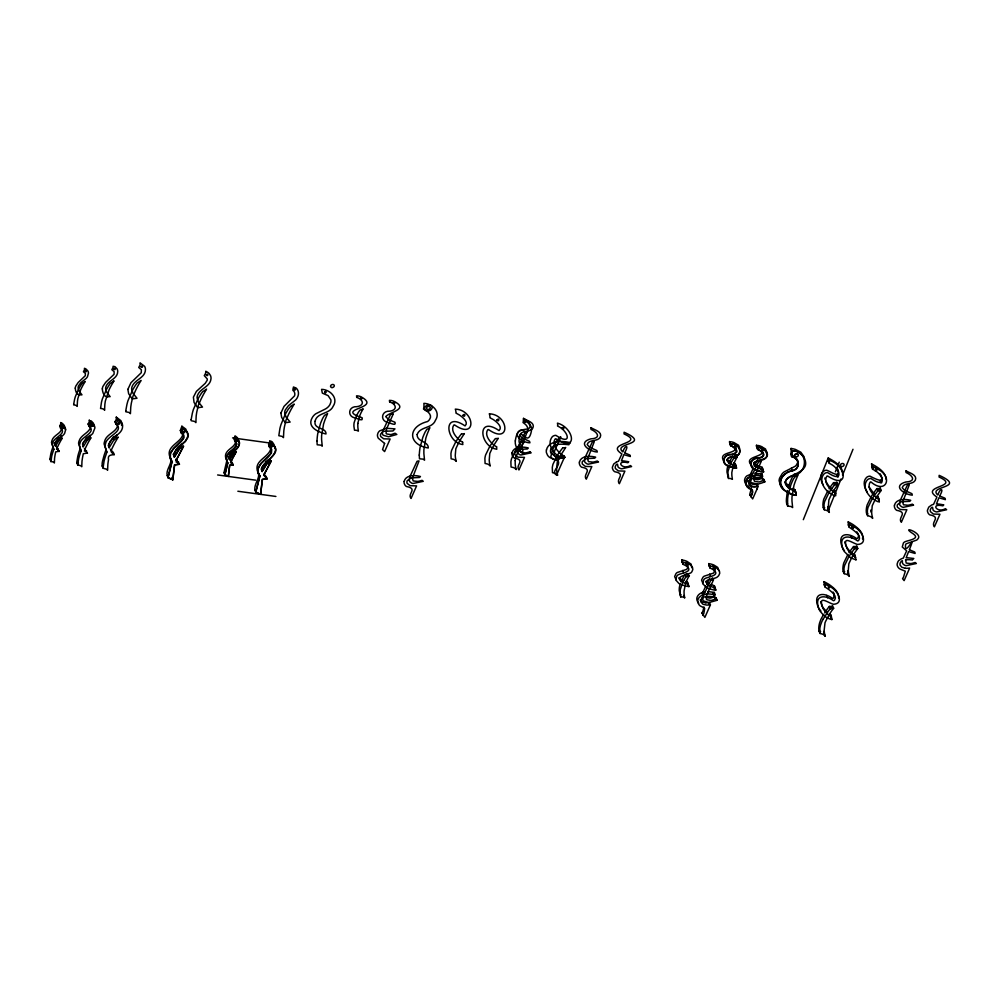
<?xml version="1.0" encoding="UTF-8"?>
<svg xmlns="http://www.w3.org/2000/svg" width="999" height="999" viewBox="0 0 999 999"><rect width="100%" height="100%" fill="white"/><g stroke="black" fill="none" stroke-linecap="round" stroke-linejoin="round"><path stroke-width="1.5" d="M827.372 617.919A27.123 20.867 -21.5 0 0 831.867 619.605L830.768 616.47A13.012 10.002 -21.5 0 1 830.718 616.146A10.652 8.192 -21.5 0 1 830.669 615.534L830.656 614.635A29.321 22.565 -21.5 0 1 829.42 613.886M855.057 557.517L854.894 556.668A13.012 10.002 -21.5 0 1 854.832 556.343A10.652 8.192 -21.5 0 1 854.794 555.731L854.769 554.832L855.693 558.041A10.652 8.192 -21.5 0 0 855.743 558.653A13.012 10.002 -21.5 0 0 855.806 558.978L855.968 559.827M833.753 490.297A29.308 22.552 -21.5 0 0 834.827 490.921L834.827 491.208A28.434 21.878 -21.5 0 0 834.839 492.057L835.114 493.618M834.827 490.921L835.738 493.518A28.434 21.878 -21.5 0 0 835.751 494.368C837.025 498.326 830.481 493.306 829.195 492.669C823.663 488.686 818.743 479.882 824.038 473.901A4.171 3.209 -21.5 0 1 827.584 472.552C844.205 483.766 840.708 468.144 829.257 463.349L828.358 461.014A11.189 8.616 -21.5 0 0 828.458 459.503A7.93 6.094 -21.5 0 0 828.421 458.966L828.371 458.703A13.874 10.677 -21.5 0 0 828.221 458.004L829.133 460.314A13.874 10.677 -21.5 0 1 829.282 461.014L829.332 461.276A7.93 6.094 -21.5 0 1 829.37 461.813A11.189 8.616 -21.5 0 1 829.27 463.324L829.27 463.324M877.085 496.228A29.308 22.552 -21.5 0 0 878.158 496.853L878.158 497.14A28.434 21.878 -21.5 0 0 878.171 497.989L878.333 499.038M878.158 496.853L879.058 499.45A28.434 21.878 -21.5 0 0 879.083 500.299C880.356 504.258 873.8 499.238 872.527 498.601C866.995 494.617 862.075 485.814 867.369 479.832A4.171 3.209 -21.5 0 1 870.916 478.484C887.537 489.697 884.04 474.075 872.589 469.28L871.69 466.945A11.189 8.616 -21.5 0 0 871.79 465.434A7.93 6.094 -21.5 0 0 871.752 464.897L871.702 464.635A13.874 10.677 -21.5 0 0 871.553 463.936C877.759 467.095 885.564 471.828 886.263 479.57M186.975 431.955L185.764 429.058L181.893 426.236L182.78 428.958L181.231 432.792L183.853 435.164L183.966 437.937L173.351 448.539L170.529 453.521L170.342 457.48L172.053 461.575L168.082 477.435L172.802 479.782L174.588 464.835L179.458 464.26L175.999 459.053M830.656 614.622L831.58 617.844A10.652 8.192 -21.5 0 0 831.63 618.456A13.012 10.002 -21.5 0 0 831.68 618.781L831.83 619.48M688.174 566.945L686.75 569.355L677.172 572.527A6.344 4.87 -21.5 0 0 675.961 573.651L674.625 576.548L675.961 579.532M703.97 606.955L702.984 610.839A30.882 23.764 -21.5 0 1 701.96 613.049L704.869 617.407L710.414 604.832L709.502 602.522A20.28 15.609 -21.5 0 1 705.731 602.759M733.653 463.037L735.177 463.623A12.85 9.878 -21.5 0 0 735.389 464.76C739.198 470.766 729.944 466.458 727.085 465.284C720.891 463.074 723.701 455.382 729.233 454.782C737.924 455.894 738.473 447.19 730.694 445.829L729.782 442.757A8.454 6.506 -21.5 0 0 729.607 441.745L731.68 441.895A27.173 20.904 -21.5 0 1 733.915 442.569L738.586 445.279L739.647 448.526M735.177 463.623C737.374 467.445 736.6 469.368 732.155 467.195C722.277 467.157 720.779 454.37 731.418 454.27C745.192 451.061 728.883 447.777 729.532 441.483M756.718 447.202C766.096 446.353 772.277 459.265 759.964 460.389C744.954 463.374 761.313 467.594 763.661 471.815C753.808 472.352 742.906 460.626 758.353 457.967C766.47 458.329 763.423 450.224 757.629 449.513L756.718 446.441A8.454 6.506 -21.5 0 0 756.543 445.429L758.616 445.579A27.173 20.904 -21.5 0 1 760.851 446.253L765.521 448.976L766.583 452.21M758.428 465.959L762.112 467.307C764.872 471.84 762.574 472.602 758.278 470.654C747.477 470.017 749.362 456.918 759.527 457.742C771.253 453.871 755.494 451.311 756.455 445.167M238.561 441.645A8.804 6.768 -21.5 0 0 236.913 437.3C234.503 433.866 233.466 439.685 234.89 441.071C241.371 447.54 226.711 450.824 226.536 457.405C226.124 462.15 229.658 466.995 225.537 457.055C224.488 449.288 236.026 447.727 235.727 440.709M234.865 436.039C236.913 439.16 233.716 441.371 236.775 443.806C235.14 450.512 222.103 454.42 227.797 462.874M274.663 448.364A11.863 9.128 -21.5 0 0 273.464 443.718C270.617 437.974 267.482 443.356 269.393 446.79L271.753 449.4L271.416 453.134L261.151 463.099L258.167 468.768L258.266 472.664L259.852 476.148L255.881 491.995L260.589 494.355L262.375 479.433L267.257 478.821L264.211 474.113L271.316 460.801L266.945 463.598L262.138 471.528L261.226 469.218C263.674 460.239 285.714 452.385 270.592 443.106L232.555 437.899M730.694 445.829L729.782 443.519M757.629 449.513C756.655 444.917 764.685 449.85 766.42 451.286C771.515 461.088 756.106 458.266 753.745 463.998C755.169 468.943 762.836 467.082 763.661 471.815M90.722 427.048C88.973 433.042 80.882 434.79 79.071 441.046A10.739 8.267 -21.5 0 0 78.584 443.419L81.094 450.961L79.483 445.729A10.739 8.267 -21.5 0 1 79.982 443.356C80.632 436.888 97.065 432.48 89.011 426.336L88.099 424.026L89.211 421.953A8.329 6.406 -21.5 0 0 89.336 420.591L91.284 420.979L93.219 423.002A9.203 7.08 -21.5 0 1 93.981 425.674L93.956 426.423M65.634 429.77L64.66 433.254A8.579 6.606 -21.5 0 1 63.274 435.077L56.044 441.758A8.029 6.169 -21.5 0 0 55.519 446.078L54.608 443.768A8.029 6.169 -21.5 0 1 54.433 443.019M181.893 426.236L180.32 430.482L181.231 432.792C191.371 442.445 161.463 449.175 172.053 461.575M178.821 463.548L176.124 460.352L183.529 446.241L179.37 448.913L174.363 457.018L174.375 452.784L176.985 448.563L185.477 441.483L187.937 435.964L187.1 432.03L183.566 428.871L182.805 428.546L181.231 432.792M718.818 570.654L717.744 567.42L713.761 564.959A25.562 19.668 -21.5 0 0 710.089 563.861L708.691 563.611A9.765 7.505 -21.5 0 1 708.953 565.646L710.177 568.106A39.186 30.157 -21.5 0 1 713.673 569.954C720.741 575.524 708.391 576.673 705.019 578.521A6.344 4.87 -21.5 0 0 703.808 579.645L702.659 583.716L706.98 587.812A17.22 13.249 -21.5 0 0 709.065 588.648M792.794 488.399L795.079 489.81L796.215 494.642M791.046 448.439L791.957 450.749C809.302 450.299 807.941 474.887 791.583 475.999C787.224 476.985 782.704 482.517 787.012 486.301C789.285 489.61 795.891 489.685 796.078 493.993C796.515 497.165 785.239 490.996 783.416 489.672C775.898 483.816 782.779 473.339 790.159 471.353C799.987 470.704 800.998 458.691 791.62 456.531L791.058 452.347A28.921 22.253 -21.5 0 0 791.146 449.65L791.046 448.439A32.842 25.275 -21.5 0 1 795.441 449.425L800.748 452.147L803.77 456.331A14.573 11.214 -21.5 0 1 804.307 458.853M64.598 428.783L64.723 427.46A7.892 6.069 -21.5 0 0 64.073 425.174L62.413 423.439A9.141 7.03 -21.5 0 0 60.677 422.577L60.739 423.101A7.143 5.495 -21.5 0 1 60.627 424.263L59.69 426.049L60.602 428.359C67.507 433.628 53.409 437.412 52.847 442.944A9.203 7.08 -21.5 0 0 52.435 444.98L53.809 449.463L51.523 442.669A9.203 7.08 -21.5 0 1 51.948 440.634C53.259 435.052 61.513 433.666 61.801 428.022M121.553 425.437L121.716 423.676A10.514 8.092 -21.5 0 0 120.842 420.616L116.309 417.157L116.396 418.144A9.628 7.405 -21.5 0 1 116.259 419.418L114.997 421.79L115.909 424.1C125.112 431.131 106.319 436.163 105.582 443.556A12.275 9.441 -21.5 0 0 105.02 446.266L106.856 452.235L104.108 443.956A12.275 9.441 -21.5 0 1 104.67 441.246C106.231 433.703 118.269 431.793 117.62 424.013M838.648 598.076C839.222 592.007 833.553 587.612 829.07 584.477A69.48 53.459 -21.5 0 0 825.174 582.255L824.088 581.805A12.35 9.503 -21.5 0 1 824.287 582.929M787.574 490.534L787.187 492.882A127.622 98.202 -21.5 0 0 786.712 496.628C786.176 500.524 785.476 507.055 790.896 506.493A5.707 4.396 -21.5 0 1 792.632 507.579L791.982 501.086A140.522 108.117 -21.5 0 1 791.995 497.002L793.955 485.427A145.242 111.751 -21.5 0 1 795.454 481.056L797.964 475.037L797.052 475.699A8.017 6.169 -21.5 0 1 794.979 476.635M731.006 444.093C740.509 442.694 745.154 457.542 730.169 457.267C720.679 461.75 735.851 464.11 736.725 468.119M872.589 469.28L872.589 469.255A11.189 8.616 -21.5 0 0 872.701 467.744A7.93 6.094 -21.5 0 0 872.664 467.207L872.614 466.945A13.874 10.677 -21.5 0 0 872.464 466.246L871.54 463.898M691.745 567.682L691.158 564.16L686.825 561.276A25.562 19.668 -21.5 0 0 683.154 560.164L681.755 559.927A9.765 7.505 -21.5 0 1 682.017 561.962L683.241 564.41A39.186 30.157 -21.5 0 1 686.738 566.271M711.488 584.328L706.68 595.229L706.343 599.063A2.885 2.223 -21.5 0 0 706.992 599.775L710.739 600.411A5.944 4.57 -21.5 0 0 712.025 600.212L715.321 599.05L717.095 600.287L708.84 602.609L703.346 600.874A5.057 3.896 -21.5 0 1 702.709 599.775L702.622 597.752A11.414 8.779 -21.5 0 1 703.209 595.854L710.789 580.244A10.365 7.967 -21.5 0 0 713.573 579.62L711.925 583.379M905.544 559.752L906.218 563.074L910.613 563.573A10.39 7.992 -21.5 0 0 912.412 563.261L915.159 562.487L916.345 563.511L906.093 565.684A7.105 5.47 -21.5 0 1 904.495 565.147L903.108 564.073A5.769 4.433 -21.5 0 1 902.434 562.874L902.359 560.676A4.233 3.259 -21.5 0 0 900.249 562.961L900.099 563.436A4.945 3.809 -21.5 0 0 900.111 565.172L901.772 567.207L905.231 568.244M796.378 495.379C780.082 493.943 773.176 475.586 792.244 470.554C801.223 468.931 799.387 458.229 791.62 456.531C789.734 444.63 804.232 454.383 805.119 460.289C810.701 476.186 773.488 474.488 789.535 488.261M119.068 421.091L118.494 420.317M842.582 475.112C843.818 466.683 834.664 461.401 828.208 457.967L803.321 519.68M791.62 456.531L791.957 450.749M788.186 487.699L789.984 482.492A117.82 90.647 -21.5 0 1 792.294 477.16L793.331 475.024M730.431 443.793C740.471 442.832 744.38 456.68 732.292 456.843C721.852 457.53 730.157 465.921 736.088 465.934M862.537 539.01C864.035 532.704 857.754 527.897 853.183 524.675A69.48 53.459 -21.5 0 0 849.287 522.452L848.201 522.002A12.35 9.503 -21.5 0 1 848.401 523.126M680.157 583.891L679.407 587.175A32.193 24.775 -21.5 0 0 679.233 590.634L680.744 596.89L681.842 596.89A5.719 4.396 -21.5 0 1 683.541 597.227L684.64 597.764L684.128 594.293A65.959 50.749 -21.5 0 1 684.053 590.958L685.601 583.354A76.124 58.579 -21.5 0 1 687.799 578.321L689.41 575.449L688.523 575.936A9.253 7.118 -21.5 0 1 686.251 576.673L686.038 576.723A56.556 43.506 -21.5 0 0 682.854 582.255M234.89 441.071L235.776 438.349L237.824 439.622L239.31 442.107L239.223 445.292L237.287 448.514L230.457 454.458L229.495 459.453L233.267 453.434M728.059 465.072L727.185 468.731A32.193 24.775 -21.5 0 0 727.01 472.19L728.521 478.446L729.607 478.446A5.719 4.396 -21.5 0 1 731.305 478.783L732.404 479.32L731.905 475.849A65.959 50.749 -21.5 0 1 731.83 472.502L733.491 464.597A78.909 60.714 -21.5 0 1 735.214 460.626L737.175 457.005L736.263 454.695M226.823 460.726L223.988 472.664L224.887 474.975L228.346 476.398L229.67 465.322L233.291 464.86L230.195 460.039M259.777 476.323L255.894 491.371L255.944 492.432L260.589 494.355L262.375 479.433L267.257 478.821L263.911 474.912L264.31 474.026M52.835 447.302L51.561 451.098A93.894 72.24 -21.5 0 0 50.812 453.871L49.95 458.928L50.912 461.575A6.981 5.37 -21.5 0 1 52.085 461.688L53.009 461.95A4.233 3.259 -21.5 0 1 54.371 462.999L54.57 458.404A102.635 78.971 -21.5 0 1 55.07 455.032L55.694 451.885L58.217 451.411A19.705 15.16 -21.5 0 1 59.141 451.448L56.968 447.54A32.805 25.237 -21.5 0 1 56.506 446.99M53.746 449.612L52.472 453.409A93.894 72.24 -21.5 0 0 51.723 456.181L50.912 461.575M80.107 448.826L78.621 453.246A109.553 84.291 -21.5 0 0 77.747 456.481L76.748 462.387L77.71 465.084A8.704 6.693 -21.5 0 1 78.521 465.134L80.17 465.534A4.945 3.809 -21.5 0 1 81.743 466.745L81.98 461.388A119.743 92.133 -21.5 0 1 82.555 457.455L83.292 453.771L86.251 453.234A22.989 17.695 -21.5 0 1 87.313 453.271L84.94 449.1A38.274 29.446 -21.5 0 1 84.391 448.464M81.019 451.136L79.533 455.556A109.553 84.291 -21.5 0 0 78.659 458.791L77.71 465.084M105.869 450.137L104.158 455.182A125.2 96.329 -21.5 0 0 103.159 458.878C101.898 462.624 100.712 468.931 106.094 469.031A5.607 4.308 -21.5 0 1 107.592 470.279L107.867 464.16A136.851 105.295 -21.5 0 1 108.529 459.665C106.718 451.448 119.106 458.141 111.376 450.449A43.744 33.654 -21.5 0 1 110.352 449.213M106.768 452.447L105.07 457.492A125.2 96.329 -21.5 0 0 104.071 461.188L102.984 468.381M172.003 461.713L168.094 476.81L168.144 477.872L172.802 479.782L174.588 464.835L179.458 464.26L176.124 460.352L183.529 446.241L179.37 448.913L174.363 457.018L173.277 454.046M835.364 471.79L839.235 462.162M827.584 509.228L828.458 510.139L841.008 478.996M842.719 474.75L852.996 449.275M761.338 461.188L754.67 476.161L754.095 480.569A2.897 2.235 -21.5 0 0 754.832 481.381L758.503 481.968A5.944 4.57 -21.5 0 0 759.789 481.768L763.086 480.594L764.859 481.843C759.702 483.891 752.085 486.501 747.876 481.593A4.983 3.834 -21.5 0 1 747.627 480.781M624.6 452.809C629.507 444.755 625.237 444.43 622.827 451.898C611.925 442.545 652.722 445.104 624.088 432.217L624.063 433.928C646.54 444.043 603.983 442.457 621.89 453.908L618.493 461.263A7.405 5.694 -21.5 0 0 616.495 461.975M909.365 549.75C917.332 529.795 903.908 558.466 905.606 544.48A3.434 2.647 -21.5 0 1 906.318 543.743L916.67 540.097A5.37 4.133 -21.5 0 0 917.794 539.01C923.713 533.216 899.487 524.875 912.711 533.491A32.73 25.187 -21.5 0 0 913.398 533.953C920.691 538.985 907.741 540.259 904.607 541.933A5.507 4.233 -21.5 0 0 903.421 542.981L902.272 546.99L906.642 550.849L903.258 558.191A7.418 5.707 -21.5 0 0 901.248 558.903L899.088 560.314A5.32 4.096 -21.5 0 0 897.851 561.863L897.214 563.786A6.693 5.157 -21.5 0 0 897.302 565.634L897.364 565.846A8.929 6.868 -21.5 0 0 900.474 569.255L905.319 571.203L903.571 576.947A41.221 31.718 -21.5 0 1 902.559 578.683L904.12 580.631L909.39 568.681M939.647 495.941C944.579 487.887 940.146 487.475 937.874 495.029C926.985 485.676 967.744 488.236 939.135 475.337L939.097 477.06C961.575 487.162 919.018 485.589 936.925 497.04L933.541 504.383A7.405 5.694 -21.5 0 0 931.53 505.094L928.745 507.142L927.459 510.227A6.531 5.032 -21.5 0 0 927.534 511.613L928.009 512.899A8.654 6.656 -21.5 0 0 929.744 514.847C941.707 517.082 930.369 522.027 934.402 526.823L939.947 514.248L933.453 514.06L930.544 511.763A4.983 3.834 -21.5 0 1 930.531 509.153L931.118 508.116A3.934 3.022 -21.5 0 1 931.967 507.305C933.291 506.368 932.117 510.851 934.39 511.126A7.043 5.42 -21.5 0 0 936.762 511.95L946.627 509.702L945.441 508.678C936.937 513.623 930.019 502.897 942.906 505.844A2.822 2.173 -21.5 0 1 943.78 504.895L939.272 504.12A21.553 16.583 -21.5 0 0 936.425 504.02L938.898 497.777L945.416 499.675L944.967 498.189L939.809 496.003M270.841 447.09C271.091 456.93 253.097 460.027 257.754 471.553C261.775 477.884 251.511 485.539 255.944 492.432M560.626 436.988C559.865 442.594 547.29 457.879 559.115 457.505A10.39 7.992 -21.5 0 0 560.901 457.192L563.661 456.418L564.822 457.43M712.424 577.897L712.137 578.571M750.062 475.099L753.109 468.556M796.078 474.825L796.428 474.026M756.668 485.452L757.279 484.078L751.335 482.654A5.057 3.896 -21.5 0 1 750.511 481.418L750.973 477.41L758.553 461.8L757.642 459.49M756.78 489.572L758.191 486.388L757.279 484.078M708.903 603.896L709.502 602.522M757.205 488.623L752.647 498.963L749.687 494.655L751.535 487.712M705.831 585.976L702.297 593.543A11.414 8.779 -21.5 0 0 702.147 593.93M680.981 581.868L681.905 579.944A56.556 43.506 -21.5 0 1 684.79 574.912M735.252 444.567L734.952 443.668L733.753 443.893M687.487 563.024L687.187 562.112L685.926 562.4M762.187 448.264L761.812 447.327L760.689 447.589M714.422 566.708L714.048 565.771L712.924 566.033M728.858 463.186L729.507 461.838A67.108 51.636 -21.5 0 1 731.643 457.942L732.904 455.969L733.815 458.279L732.554 460.252A67.108 51.636 -21.5 0 0 730.406 464.148L728.096 471.041A32.193 24.775 -21.5 0 0 727.921 474.5L728.521 478.446M754.208 466.296L757.254 460.239M709.415 588.761L710.114 588.985A39.036 30.032 -21.5 0 0 714.972 590.172L715.709 589.909A11.239 8.654 -21.5 0 1 715.272 588.061A44.83 34.49 -21.5 0 0 713.611 587.437L710.564 586.338A16.983 13.074 -21.5 0 1 708.328 585.077L706.867 583.916L709.352 578.945M794.979 476.635L793.206 479.47A117.82 90.647 -21.5 0 0 790.896 484.802L788.099 495.192A127.622 98.202 -21.5 0 0 787.624 498.938L787.587 506.181M702.834 615.421L702.859 615.359A30.882 23.764 -21.5 0 0 703.895 613.149L704.67 608.466A3.109 2.385 -21.5 0 0 704.32 608.016L701.972 606.768A53.072 40.834 -21.5 0 1 700.873 606.256A7.055 5.432 -21.5 0 1 699.15 604.894L698.351 603.608A16.808 12.925 -21.5 0 1 698.064 602.946L697.926 602.522A7.318 5.632 -21.5 0 1 697.926 599.762L698.151 599.15A6.856 5.282 -21.5 0 1 701.548 595.579L701.922 595.379A9.053 6.968 -21.5 0 1 703.721 594.692A13.212 10.165 -21.5 0 1 707.13 594.055A15.684 12.063 -21.5 0 1 710.351 594.08L715.234 594.705L714.322 592.395L709.44 591.77A15.684 12.063 -21.5 0 0 707.704 591.683M687.399 575.037L688.086 573.788M824.699 612.849L827.347 608.99A40.41 31.094 -21.5 0 1 829.232 606.555L831.418 606.306A3.234 2.485 -21.5 0 0 832.354 606.056L833.666 608.191L831.493 611.101A85.752 65.984 -21.5 0 0 829.245 614.66L825.886 620.816A40.072 30.832 -21.5 0 0 825.012 622.764L824.175 630.157A49.962 38.437 -21.5 0 0 824.437 632.904L825.199 636.138L823.75 634.79A7.305 5.619 -21.5 0 0 822.527 634.153C818.581 634.053 818.456 629.195 818.93 626.123A34.603 26.623 -21.5 0 1 819.63 622.814L820.803 619.617A49.201 37.85 -21.5 0 1 822.414 616.595L823.75 614.335M228.584 457.142L229.495 459.453L233.067 453.558L236.313 451.486L230.819 461.963L233.291 464.86L229.67 465.322L228.346 476.398L224.85 474.65L227.735 463.037L224.887 474.975M269.68 440.796L270.592 443.106C284.265 451.336 265.422 460.277 261.975 468.069C261.114 475.362 265.11 465.372 267.22 463.424M735.351 456.231L735.988 455.132M54.608 443.768L55.107 442.894M55.519 446.078L58.679 440.884A48.102 37.013 -21.5 0 1 59.253 440.047A17.645 13.574 -21.5 0 0 62.325 438.062L60.452 441.246A127.035 97.74 -21.5 0 0 57.78 446.478L56.831 448.551A32.805 25.237 -21.5 0 0 57.88 449.85L59.316 451.448M115.772 437.25L117.308 434.727A23.976 18.444 -21.5 0 1 113.499 437.2L113.199 437.375A64.148 49.351 -21.5 0 0 112.45 438.486L108.229 445.404L109.141 447.714L113.349 440.796A64.148 49.351 -21.5 0 1 114.111 439.685L114.41 439.523A23.976 18.444 -21.5 0 0 118.219 437.038L115.21 442.22A172.14 132.442 -21.5 0 0 112.163 448.251L110.889 451.024A43.744 33.654 -21.5 0 0 112.288 452.759L114.198 454.895M59.915 438.274L61.176 436.113M173.451 454.707L174.8 452.372A127.048 97.752 -21.5 0 1 176.798 449.113L177.972 447.315M82.467 444.18L85.877 438.636A56.131 43.182 -21.5 0 1 86.538 437.662A20.592 15.847 -21.5 0 0 90.122 435.339L88.774 437.55M823.313 618.905L828.258 611.301A40.41 31.094 -21.5 0 1 830.144 608.866L832.329 608.616A3.234 2.485 -21.5 0 0 833.266 608.366L833.666 608.191M55.357 442.457L56.119 441.183M181.056 446.478L182.617 443.931L181.843 444.505A28.247 21.728 -21.5 0 1 180.257 445.554L178.471 446.603L179.37 448.913M234.241 451.061L234.877 449.987M268.843 461.038L270.404 458.491L268.456 459.79M271.89 444.056L271.016 443.019L270.367 444.393M827.896 490.671L823.788 499.113A34.603 26.623 -21.5 0 0 823.101 502.435C822.627 505.494 822.739 510.352 826.685 510.464A7.305 5.619 -21.5 0 1 827.909 511.088L829.357 512.45L828.608 509.215A49.962 38.437 -21.5 0 1 828.333 506.468L828.895 499.85L831.455 494.38A102.959 79.221 -21.5 0 1 833.89 490.159L837.824 484.49L836.525 482.367A3.234 2.485 -21.5 0 1 835.576 482.604L833.578 482.654L830.331 486.95A98.614 75.874 -21.5 0 0 829.108 488.773M847.851 554.57L843.743 563.011A34.603 26.623 -21.5 0 0 843.056 566.333C842.569 569.393 842.694 574.25 846.64 574.363A7.305 5.619 -21.5 0 1 847.864 574.987L849.312 576.348L848.563 573.114A49.962 38.437 -21.5 0 1 848.288 570.367L848.85 563.748L851.41 558.279A102.959 79.221 -21.5 0 1 853.845 554.058L857.779 548.389L856.468 546.253A3.234 2.485 -21.5 0 1 855.531 546.503L853.533 546.553L850.286 550.849A98.614 75.874 -21.5 0 0 849.063 552.672M56.369 440.771L57.767 438.573A48.102 37.013 -21.5 0 1 58.167 437.987M875.911 467.907L875.261 467.47M113.874 381.044L111.239 385.564A154.233 118.669 -21.5 0 0 109.141 389.66L105.382 400.874A120.554 92.757 -21.5 0 0 104.858 404.42L104.57 410.139M267.832 460.177L263.798 464.747A119.793 92.17 -21.5 0 0 261.863 468.069L262.138 471.528M831.18 607.916L832.754 605.881M269.393 446.79C270.991 443.269 271.004 442.457 269.393 446.79C278.833 457.305 249.538 463.386 259.852 476.148L258.941 473.838M835.401 484.14L836.912 482.18M878.733 490.059L880.244 488.111L881.155 490.422L877.222 496.091A102.959 79.221 -21.5 0 0 874.787 500.312L872.227 505.781L871.665 512.4A49.962 38.437 -21.5 0 0 871.94 515.147L872.689 518.381L871.24 517.02A7.305 5.619 -21.5 0 0 870.017 516.396C866.071 516.283 865.958 511.426 866.433 508.366A34.603 26.623 -21.5 0 1 867.12 505.044L871.228 496.603A98.614 75.874 -21.5 0 1 873.663 492.882L876.91 488.586L878.908 488.536A3.234 2.485 -21.5 0 0 879.844 488.299L880.244 488.111M855.356 548.026L856.867 546.078M461.413 433.891L458.166 438.186A98.614 75.874 -21.5 0 0 455.731 441.908L451.623 450.349A34.603 26.623 -21.5 0 0 450.924 453.671L451.111 458.791L453.608 459.39A7.305 5.619 -21.5 0 1 454.82 460.015L456.281 461.376L455.519 458.141A49.962 38.437 -21.5 0 1 455.257 455.394L455.819 448.788L458.366 443.306A102.959 79.221 -21.5 0 1 460.801 439.085L464.348 433.603A3.234 2.485 -21.5 0 1 463.399 433.853L461.925 433.903M495.379 438.549L492.132 442.832A98.614 75.874 -21.5 0 0 489.697 446.565L485.589 455.007A34.603 26.623 -21.5 0 0 484.89 458.316L485.077 463.449L487.574 464.036A7.305 5.619 -21.5 0 1 488.798 464.672L490.247 466.021L489.498 462.787A49.962 38.437 -21.5 0 1 489.223 460.039L489.785 453.434L492.345 447.952A102.959 79.221 -21.5 0 1 494.78 443.743L498.314 438.249A3.234 2.485 -21.5 0 1 497.377 438.499L495.904 438.561M562.787 447.777L559.54 452.06A98.614 75.874 -21.5 0 0 557.105 455.781L552.996 464.235A34.603 26.623 -21.5 0 0 552.297 467.544L552.484 472.677L554.982 473.264A7.305 5.619 -21.5 0 1 556.193 473.901L557.654 475.249L556.893 472.015A49.962 38.437 -21.5 0 1 556.63 469.268L557.192 462.662L559.74 457.18A102.959 79.221 -21.5 0 1 562.175 452.972L565.721 447.477A3.234 2.485 -21.5 0 1 564.772 447.727L563.299 447.777M837.824 484.49L837.424 484.677A3.234 2.485 -21.5 0 1 836.488 484.915L834.49 484.965L831.243 489.26A98.614 75.874 -21.5 0 0 828.808 492.982L824.699 501.423A34.603 26.623 -21.5 0 0 824.013 504.745L824.187 509.865M881.155 490.422L880.756 490.609A3.234 2.485 -21.5 0 1 879.819 490.846L877.821 490.896L874.575 495.192A98.614 75.874 -21.5 0 0 872.139 498.913L868.031 507.355A34.603 26.623 -21.5 0 0 867.344 510.676L867.519 515.796M857.779 548.389L857.379 548.563A3.234 2.485 -21.5 0 1 856.443 548.813L854.445 548.863L851.198 553.159A98.614 75.874 -21.5 0 0 848.763 556.88L844.654 565.322A34.603 26.623 -21.5 0 0 843.955 568.643L844.143 573.763M712.774 593.718L713.111 593.356A6.756 5.195 -21.5 0 1 714.31 592.407M852.447 525.961L851.697 525.961M875.349 471.128L877.472 469.031C893.768 476.635 885.938 494.992 870.941 481.918L870.229 482.03C866.72 487.225 871.99 493.806 876.123 497.227A29.308 22.552 -21.5 0 0 879.058 499.163M60.602 428.359L61.538 426.585A7.143 5.495 -21.5 0 0 61.651 425.412L60.677 422.577M89.011 426.336L90.122 424.263A8.329 6.406 -21.5 0 0 90.247 422.902L89.261 419.967M115.909 424.1L117.17 421.728A9.628 7.405 -21.5 0 0 117.308 420.454L116.309 417.157M760.876 474.912L761.226 474.6A7.318 5.632 -21.5 0 1 762.025 473.988C764.71 480.407 755.306 476.873 751.635 478.671C745.167 481.031 750.536 488.361 755.793 486.6C761.488 486.026 751.086 487.612 749.899 485.264C745.279 480.019 754.27 476.673 758.566 478.084C768.855 476.411 756.917 474.925 753.433 475.786C743.83 475.861 743.393 488.336 752.334 489.86C753.446 491.97 751.086 495.704 750.724 496.74C754.257 492.332 752.284 488.124 747.264 486.838C740.921 478.658 754.57 473.214 761.213 476.011M823.014 484.615C820.679 480.781 819.592 475.049 823.126 471.59A4.171 3.209 -21.5 0 1 826.685 470.242C830.406 471.253 840.209 479.07 838.186 469.855M867.332 492.032C864.31 488.024 862.499 481.506 866.458 477.522A4.171 3.209 -21.5 0 1 870.004 476.173C874.487 478.459 886.488 485.027 880.194 473.838M827.684 585.302L828.433 585.302L828.071 585.901M61.613 424.937C60.04 427.784 65.31 424.513 61.688 424.887A9.141 7.03 -21.5 0 1 63.324 425.749L64.985 427.485A7.892 6.069 -21.5 0 1 65.634 429.77M91.384 423.926L91.496 422.739M737.175 457.005L736.288 457.492A9.253 7.118 -21.5 0 1 734.015 458.229L733.815 458.279M234.403 452.734C240.222 448.901 226.149 462.674 233.291 464.86M291.321 405.956L292.532 405.194A39.648 30.507 -21.5 0 0 293.356 404.657L294.193 404.071L291.171 409.29A177.897 136.875 -21.5 0 0 288.748 414.011L285.989 420.179L284.415 426.935A139.086 107.005 -21.5 0 0 283.803 431.031L283.466 437.624A5.644 4.346 -21.5 0 0 281.955 436.351L278.821 435.701L279.92 428.446A126.299 97.178 -21.5 0 1 280.931 424.725L285.14 414.573A116.596 89.71 -21.5 0 1 288.137 409.453L290.697 406.331M268.132 462.874L271.316 460.801L263.911 474.912L266.621 478.109M232.58 450.986L233.067 453.558M616.495 461.975L613.711 464.011L612.412 467.107A6.531 5.032 -21.5 0 0 612.487 468.481L612.974 469.78A8.654 6.656 -21.5 0 0 614.71 471.715C626.66 473.951 615.334 478.896 619.368 483.703L624.899 471.128L618.418 470.929L615.509 468.643A4.983 3.834 -21.5 0 1 615.484 466.034L616.083 464.985A3.934 3.022 -21.5 0 1 616.92 464.173C618.244 463.249 617.07 467.732 619.355 467.994A7.043 5.42 -21.5 0 0 621.728 468.818L631.58 466.57L630.406 465.559C621.89 470.492 614.972 459.777 627.859 462.724A2.822 2.173 -21.5 0 1 628.733 461.763L624.238 461.001A21.553 16.583 -21.5 0 0 621.39 460.889L623.851 454.645L630.381 456.543L629.932 455.069L624.775 452.884M735.576 455.094L735.376 455.182A9.253 7.118 -21.5 0 1 734.715 455.444M764.859 481.843L763.948 479.532L762.487 480.119M717.095 600.287L716.183 597.976L714.722 598.563M236.239 439.048L236.226 437.937L235.702 439.061M780.556 485.202L779.12 480.856A10.764 8.279 -21.5 0 1 779.707 477.909L782.155 473.801A12.288 9.453 -21.5 0 1 784.128 471.928L795.092 466.321A6.369 4.895 -21.5 0 0 796.403 465.022L797.627 462.649A5.619 4.321 -21.5 0 0 797.801 461.201M763.948 479.532L762.175 478.284L758.878 479.458A5.944 4.57 -21.5 0 1 757.592 479.657L753.92 479.07A2.897 2.235 -21.5 0 1 753.621 478.846M716.183 597.976L714.41 596.74L711.113 597.902A5.944 4.57 -21.5 0 1 709.827 598.101L706.081 597.464A2.885 2.223 -21.5 0 1 705.818 597.265M564.835 457.442L554.532 459.602A7.13 5.495 -21.5 0 1 553.159 459.153L551.56 457.967A5.794 4.458 -21.5 0 1 550.861 456.555C552.41 450.049 555.169 440.472 560.614 436.988M529.982 451.81L527.222 452.584A10.39 7.992 -21.5 0 1 525.437 452.897L521.466 452.622L520.167 450.337L526.948 432.38L524.887 432.904L517.669 448.451L517.182 451.948A5.794 4.458 -21.5 0 0 517.882 453.359L519.48 454.545A7.13 5.495 -21.5 0 0 520.854 454.995L531.156 452.822L529.994 451.823M752.522 473.476L746.815 475.924A6.718 5.17 -21.5 0 0 745.017 478.396L744.655 479.582A6.931 5.332 -21.5 0 0 744.63 481.093L744.854 481.98A15.035 11.563 -21.5 0 0 745.441 483.304L745.704 483.728M686.725 566.283C693.83 571.803 681.443 573.014 678.084 574.837A6.344 4.87 -21.5 0 0 676.872 575.961L675.674 579.882L678.97 583.528A17.557 13.511 -21.5 0 0 681.618 584.79L684.989 585.801A29.033 22.34 -21.5 0 0 688.948 586.588L687.861 583.903A11.239 8.654 -21.5 0 1 687.424 582.067L685.751 581.43M714.934 569.917L713.686 573.051L704.108 576.211A6.344 4.87 -21.5 0 0 702.896 577.335L701.56 580.082L702.772 583.079M758.553 461.8L758.691 461.788A10.365 7.967 -21.5 0 0 761.338 461.176M905.756 559.727L909.165 559.69A44.668 34.366 -21.5 0 1 912.087 559.977L912.449 560.027A2.597 1.998 -21.5 0 1 913.81 558.491L908.99 557.929A21.454 16.508 -21.5 0 0 906.143 557.829L908.615 551.585L915.134 553.483L914.684 551.997L909.527 549.812M706.505 596.503L709.477 596.453A42.67 32.83 -21.5 0 1 712.836 596.753L714.023 595.666A6.756 5.195 -21.5 0 1 715.222 594.717M786.675 503.871L787.637 503.833M56.506 449.125L57.043 449.113A18.394 14.148 -21.5 0 1 58.229 449.138L58.404 449.138M84.391 450.949L85.027 450.924A21.454 16.508 -21.5 0 1 86.401 450.961L86.601 450.961M230.457 462.537L232.38 462.549M175.986 461.925L178.546 461.95M727.609 476.136L728.696 476.136M679.844 594.58L680.931 594.58M754.707 473.251L762.1 473.938M264.498 476.461L266.346 476.511M91.121 422.627L90.097 423.813M102.073 466.071L103.322 466.171M705.744 602.747L702.047 601.922L700.112 600.037M223.988 472.664L225.387 472.827M182.954 432.854C183.204 442.32 165.247 445.616 169.955 456.993C173.689 462.649 165.447 469.218 167.245 475.561L168.494 475.661M255.032 490.122L256.293 490.222M113.287 452.584L113.049 452.572A24.525 18.869 -21.5 0 0 111.476 452.535M734.839 465.684L735.813 465.809M217.62 474.962L255.657 480.169M237.862 491.246L275.899 496.453M866.608 513.486L867.756 513.698M823.276 507.554L824.787 507.842M843.231 571.453L844.729 571.74M819.118 631.256L820.616 631.543M78.446 462.962L77.61 462.824A8.704 6.693 -21.5 0 0 76.798 462.774M51.411 459.428L51.174 459.378A6.981 5.37 -21.5 0 0 50 459.265M855.981 559.827L852.085 558.404A21.004 16.159 -21.5 0 1 850.249 557.367L844.355 551.585A28.559 21.978 -21.5 0 1 843.006 549.175C837.861 535.239 848.838 534.453 857.567 540.909A1.461 1.124 -21.5 0 0 858.641 540.434C861.463 536.763 856.855 533.016 854.22 530.794A45.604 35.09 -21.5 0 0 852.097 529.183L849.212 527.247L848.301 524.937A10.577 8.142 -21.5 0 0 848.401 523.401M710.689 584.415L712.712 585.127A44.83 34.49 -21.5 0 1 714.347 585.751L715.259 588.061M683.728 580.694L682.841 580.344A20.117 15.485 -21.5 0 1 681.905 579.944L682.816 582.255A20.117 15.485 -21.5 0 0 683.741 582.654L688.323 584.378A11.239 8.654 -21.5 0 0 688.761 586.213L688.96 586.563M731.218 462.137L726.86 459.69M117.22 419.468L121.753 422.927A10.514 8.092 -21.5 0 1 122.627 425.986C122.665 434.228 112.737 435.914 109.628 442.37A10.664 8.204 -21.5 0 0 109.153 447.714M90.16 422.277L94.131 425.312A9.203 7.08 -21.5 0 1 94.893 427.984L92.732 433.529L83.704 441.97A9.366 7.205 -21.5 0 0 83.092 447.003L86.776 440.946A56.131 43.182 -21.5 0 1 87.45 439.972A20.592 15.847 -21.5 0 0 91.034 437.649L88.399 442.195A150.624 115.884 -21.5 0 0 85.739 447.465L84.628 449.887A38.274 29.446 -21.5 0 0 85.852 451.411L87.512 453.271M748.488 485.851L749.163 486.151M708.953 565.646L709.265 565.796A39.186 30.157 -21.5 0 1 710.739 566.52M682.017 561.962L682.329 562.1A39.186 30.157 -21.5 0 1 683.803 562.837M182.805 428.546C200 438.911 171.179 445.691 174.363 457.018M235.776 438.349C247.465 445.841 227.784 451.148 229.495 459.453M790.721 454.22L792.644 455.232M872.464 466.246L877.472 469.018M829.12 460.277C846.165 465.047 849.962 490.734 827.609 475.986L826.91 476.098C823.388 481.293 828.658 487.874 832.791 491.296A29.308 22.552 -21.5 0 0 835.738 493.231M848.163 521.865L850.199 524.762A69.48 53.459 -21.5 0 1 854.108 526.985C860.963 529.408 869.442 543.956 857.504 544.467C851.41 542.707 841.97 534.74 846.902 548.039A29.508 22.702 -21.5 0 0 848.201 550.337L849.262 551.748A33.816 26.024 -21.5 0 0 855.619 557.205M824.05 581.668L826.086 584.552A69.48 53.459 -21.5 0 1 829.982 586.775C836.85 589.21 845.329 603.758 833.391 604.27C827.297 602.497 817.856 594.53 822.789 607.842A29.508 22.702 -21.5 0 0 824.088 610.139L827.796 614.298A30.47 23.452 -21.5 0 0 828.92 615.209A29.321 22.565 -21.5 0 0 831.568 616.932M756.755 465.272L753.633 463.074M681.505 579.732L678.821 577.884M682.417 582.042C673.251 576.698 687.137 574.9 690.896 572.839A5.195 3.996 -21.5 0 0 691.907 571.678C694.505 568.219 691.171 564.472 687.737 563.586A25.562 19.668 -21.5 0 0 684.065 562.474L682.667 562.237L681.755 559.927M114.997 421.79L116.159 422.49M88.099 424.026L89.535 424.962M59.69 426.049L61.451 427.422M789.784 486.613L784.777 482.142M791.058 489.135L795.991 492.12M180.32 430.482L181.481 431.218M849.699 525.861L848.301 524.937M825.574 585.664L824.187 584.74A10.577 8.142 -21.5 0 0 824.287 583.191M685.814 563.973L687.449 565.347M873.476 468.169L871.677 466.97M828.346 461.038L829.307 461.688M824.187 584.74L825.099 587.05L827.984 588.985A45.604 35.09 -21.5 0 1 830.107 590.596C832.741 592.807 837.337 596.553 834.527 600.224A1.461 1.124 -21.5 0 1 833.453 600.711C824.724 594.243 813.748 595.029 818.893 608.965A28.559 21.978 -21.5 0 0 820.241 611.388L823.188 614.76A35.127 27.023 -21.5 0 0 824.899 616.271A22.215 17.095 -21.5 0 0 827.384 617.906M858.141 533.753L858.69 535.864L857.729 538.124A1.461 1.124 -21.5 0 1 856.667 538.598C847.926 532.142 836.95 532.929 842.095 546.865A28.559 21.978 -21.5 0 0 843.443 549.275M834.252 594.08L833.616 597.914A1.461 1.124 -21.5 0 1 832.542 598.401C823.813 591.932 812.836 592.719 817.981 606.655A28.559 21.978 -21.5 0 0 819.33 609.078L820.916 611.063M713.149 567.932L714.385 569.03M750.823 480.669L750.424 480.344A5.057 3.896 -21.5 0 1 749.6 479.108M831.88 488.986L828.396 485.539L825.698 481.043M795.291 457.167L794.08 456.168A17.67 13.599 -21.5 0 0 793.805 455.969M751.872 465.846C742.994 456.63 761.038 457.604 762.849 451.948M734.427 446.128L735.776 447.777M826.885 611.987L823.176 607.829A29.508 22.702 -21.5 0 1 821.877 605.531L820.666 601.66M746.753 484.89L746.003 484.14M874.4 494.23L869.03 486.975M847.539 573.126L848.401 574.038L847.651 570.804M782.504 487.362L781.131 485.964M749.687 494.655L750.711 495.654M701.922 613.111L702.946 614.098M702.747 598.863L702.434 598.563A5.057 3.896 -21.5 0 1 701.96 597.864M823.713 633.204L825.199 636.138M705.756 581.393L708.316 585.089M706.867 583.916C703.758 577.822 715.272 579.82 717.831 576.523A5.195 3.996 -21.5 0 0 718.843 575.362C721.44 571.903 718.094 568.169 714.672 567.27A25.562 19.668 -21.5 0 0 711.001 566.171L709.602 565.921L708.691 563.611M723.888 461.251C717.744 451.76 734.427 454.258 735.913 448.264M856.817 531.805L857.542 532.754M843.955 549.999L844.48 550.661M836.862 467.907L837.587 468.856M833.079 592.07L833.74 593.044M796.952 458.991L797.689 460.539M845.654 544.942L846.003 545.729A29.508 22.702 -21.5 0 0 847.302 548.026L848.351 549.438A33.816 26.024 -21.5 0 0 854.707 554.895M182.405 430.157L183.117 429.071L184.166 429.67M880.793 480.394L881.692 482.704M880.044 480.631L880.943 482.942M876.91 488.586L877.821 490.896M878.446 499.55L879.357 501.86M837.462 474.463L838.373 476.773M836.712 474.7L837.624 477.01M833.578 482.654L834.49 484.965M850.761 535.689L851.672 537.999M853.533 546.553L854.445 548.863M791.333 468.244L792.244 470.554M794.542 476.76L794.068 474.325A8.017 6.169 -21.5 0 0 794.767 474.063M826.635 595.479L827.547 597.789M829.42 606.356L830.331 608.666M825.886 611.051L826.797 613.361M762.175 478.284L763.086 480.594M709.677 574.1L710.576 576.411M715.883 590.259L714.797 587.587A11.239 8.654 -21.5 0 1 714.36 585.751M714.41 596.74L715.321 599.05M698.776 603.159A7.055 5.432 -21.5 0 1 698.239 602.584L697.439 601.298A16.808 12.925 -21.5 0 1 697.152 600.636L697.015 600.212A7.318 5.632 -21.5 0 1 697.015 597.452L697.252 596.84A6.856 5.282 -21.5 0 1 700.636 593.269L701.023 593.069A9.053 6.968 -21.5 0 1 702.809 592.382L703.721 594.68M685.139 574.413L686.038 576.723M687.412 582.067L688.323 584.378M682.742 570.404L683.653 572.714M681.905 579.944L682.816 582.255L680.319 589.485A32.193 24.775 -21.5 0 0 680.144 592.944L680.744 596.89M683.728 595.454L684.64 597.764M266.034 461.288L266.945 463.598M171.89 477.472L172.802 479.782M167.245 475.561L168.144 477.872M113.199 437.375L114.111 439.685M86.538 437.662L87.45 439.972M58.342 437.737L59.253 440.047M828.458 510.139L827.696 506.905M824.287 633.828L823.663 631.418M762.512 469.018L762.324 468.444A12.85 9.878 -21.5 0 1 762.112 467.307M820.029 633.566L819.842 628.433A34.603 26.623 -21.5 0 1 820.541 625.124L821.715 621.927A49.201 37.85 -21.5 0 1 823.326 618.905M845.354 544.155L844.779 541.87M849.075 524.188L849.113 524.313A12.35 9.503 -21.5 0 1 849.312 525.437M824.962 583.978L824.999 584.115A12.35 9.503 -21.5 0 1 825.199 585.239M824.824 477.972L825.162 479.483M795.254 492.107L795.054 490.921A7.118 5.482 -21.5 0 1 795.079 489.81M686.937 573.901A9.253 7.118 -21.5 0 1 685.789 574.263M682.692 562.225A9.765 7.505 -21.5 0 1 682.929 564.273M710.414 604.82A20.28 15.609 -21.5 0 1 706.643 605.069L702.946 604.233L700.873 601.96A4.945 3.809 -21.5 0 1 700.848 600.212L700.998 599.737A4.221 3.247 -21.5 0 1 702.609 597.739A7.03 5.407 -21.5 0 1 706.281 596.603M702.809 592.357A13.212 10.165 -21.5 0 1 704.882 591.908M714.06 587.862A39.036 30.032 -21.5 0 1 713.623 587.774M709.627 565.909A9.765 7.505 -21.5 0 1 709.864 567.956M708.766 583.591A16.983 13.074 -21.5 0 1 707.417 582.767M830.956 617.295A27.123 20.867 -21.5 0 1 830.619 617.207M825.199 585.501A10.577 8.142 -21.5 0 1 825.099 587.012M851.523 527.11A45.604 35.09 -21.5 0 1 852.209 527.609M849.312 525.711A10.577 8.142 -21.5 0 1 849.212 527.222M909.664 568.031A19.131 14.723 -21.5 0 1 905.219 568.269M870.916 511.963A49.962 38.437 -21.5 0 1 870.753 510.089M797.414 453.121A1.948 1.498 -21.5 0 1 794.767 454.545M268.481 444.48A6.756 5.195 -21.5 0 1 269.593 445.204M233.978 438.761A5.007 3.859 -21.5 0 1 235.377 439.96M229.058 456.281A87.288 67.158 -21.5 0 1 230.956 453.071M113.861 381.044A20.592 15.847 -21.5 0 1 110.265 383.354L109.203 384.977A107.255 82.517 -21.5 0 0 106.531 389.335L102.36 398.951A109.553 84.291 -21.5 0 0 101.486 402.172L100.537 408.479A8.704 6.693 -21.5 0 1 101.349 408.529L102.997 408.916A4.945 3.809 -21.5 0 1 104.57 410.139M61.001 436.051A17.645 13.574 -21.5 0 1 60.489 436.426M417.157 434.54C416.733 442.082 428.583 441.046 428.284 447.989C407.879 444.767 407.242 426.748 427.497 421.541A6.469 4.983 -21.5 0 0 429.47 419.58C432.942 415.06 427.297 410.826 423.526 409.14L423.901 406.868A29.545 22.727 -21.5 0 0 423.963 404.57L423.863 403.359C432.28 403.409 441.046 412.038 435.414 420.354C432.242 428.733 419.955 426.323 417.157 434.54M462.649 442.195L462.649 442.457A32.193 24.775 -21.5 0 0 462.662 443.081L462.737 443.893A29.645 22.815 -21.5 0 0 462.862 444.543C445.816 442.557 441.958 410.127 465.059 425.911C468.656 422.727 463.773 418.244 461.088 416.196A31.631 24.338 -21.5 0 0 458.841 414.66L455.969 413.099A22.502 17.32 -21.5 0 0 455.994 412.287L455.631 410.002A25.362 19.518 -21.5 0 0 455.269 409.14C475.012 409.727 477.385 440.771 454.533 424.912L453.821 425.025C450.299 430.219 455.569 436.813 459.702 440.222A29.308 22.552 -21.5 0 0 462.649 442.157L462.649 442.157M496.615 446.853L496.615 447.102A32.193 24.775 -21.5 0 0 496.628 447.727L496.715 448.551A29.645 22.815 -21.5 0 0 496.84 449.2C479.795 447.202 475.924 414.785 499.038 430.569C502.634 427.372 497.739 422.902 495.067 420.841A31.631 24.338 -21.5 0 0 492.807 419.305L489.935 417.757A22.502 17.32 -21.5 0 0 489.972 416.933L489.597 414.647A25.362 19.518 -21.5 0 0 489.235 413.798C509.14 414.498 511.213 445.392 488.499 429.558L487.787 429.682C484.278 434.877 489.547 441.458 493.681 444.867A29.308 22.552 -21.5 0 0 496.615 446.815L496.615 446.853M564.023 456.081L564.023 456.331A32.193 24.775 -21.5 0 0 564.035 456.955L564.11 457.779A29.645 22.815 -21.5 0 0 564.248 458.429C556.081 457.542 545.404 445.104 552.322 436.7A4.171 3.209 -21.5 0 1 555.881 435.352C572.777 446.565 568.681 430.906 557.567 426.036A11.801 9.078 -21.5 0 0 557.667 424.912A7.93 6.094 -21.5 0 0 557.617 424.076A13.574 10.44 -21.5 0 0 557.417 423.114C574.363 427.734 578.334 453.583 555.906 438.786L555.194 438.911C551.673 444.105 556.942 450.686 561.076 454.095A29.308 22.552 -21.5 0 0 564.023 456.043L564.023 456.043M205.844 371.391L205.757 372.327A12.7 9.765 -21.5 0 1 205.332 373.851L204.283 375.636L207.218 378.896A5.045 3.884 -21.5 0 1 207.168 380.294L205.27 383.304L196.403 391.383L193.394 397.177L194.056 402.46L197.652 407.692L202.51 407.093L198.414 402.048L197.09 397.889A10.102 7.767 -21.5 0 1 197.627 395.067C200.324 388.199 210.227 386.813 210.989 378.808A10.814 8.317 -21.5 0 0 210.502 375.574L209.228 373.614A11.826 9.103 -21.5 0 0 205.844 371.391M62.1 427.897C62.812 429.732 65.522 426.336 62.625 428.521C61.264 426.66 65.996 426.898 62.113 427.797M90.921 425.774C91.97 427.235 94.106 424.862 91.071 426.211C91.234 424.263 94.193 425.075 90.921 425.774M118.207 423.451C119.368 424.862 121.341 422.627 118.294 423.801C118.856 421.94 121.241 422.752 118.207 423.451M828.446 587.887L829.395 587.762L828.458 587.812M852.559 528.096L853.508 527.959L852.572 528.021M73.689 404.17L73.739 404.957A6.981 5.37 -21.5 0 1 74.913 405.07L75.849 405.344A4.233 3.259 -21.5 0 1 77.198 406.381L77.435 401.486A103.334 79.508 -21.5 0 1 77.885 398.451L80.682 389.71A129.97 100 -21.5 0 1 82.917 385.327L85.165 381.456A17.645 13.574 -21.5 0 1 82.08 383.429L81.493 384.303A88.486 68.082 -21.5 0 0 78.484 389.235L75.3 396.803A93.894 72.24 -21.5 0 0 74.55 399.563L73.689 404.17M125.762 410.726L125.812 411.775L128.921 412.425A5.607 4.308 -21.5 0 1 130.419 413.673L130.757 407.142A137.787 106.006 -21.5 0 1 131.356 403.084L132.917 396.391L135.652 390.272A176.274 135.614 -21.5 0 1 138.049 385.602L141.046 380.432A23.976 18.444 -21.5 0 1 137.238 382.904L135.714 384.915A122.577 94.306 -21.5 0 0 132.655 389.897L127.897 400.886A125.2 96.329 -21.5 0 0 126.91 404.583L125.762 410.726M191.146 419.655L191.196 420.716L194.33 421.366A5.657 4.346 -21.5 0 1 195.854 422.627L196.179 416.034A139.036 106.968 -21.5 0 1 196.791 411.95L198.364 405.182L201.124 399.013A177.872 136.851 -21.5 0 1 203.546 394.293L206.568 389.086A24.188 18.606 -21.5 0 1 202.722 391.583L201.186 393.606A123.689 95.167 -21.5 0 0 198.102 398.638L193.307 409.727A126.336 97.203 -21.5 0 0 192.295 413.449L191.146 419.655M84.927 371.291C87.45 373.289 86.226 368.456 84.927 371.291M113.749 369.18C116.121 371.203 115.409 366.333 113.749 369.118M141.034 366.845C143.606 368.806 142.32 364.048 141.046 366.795M315.072 421.316C313.461 429.77 326.398 427.023 325.986 433.978C318.519 432.242 306.531 427.16 312.3 417.57A11.089 8.529 -21.5 0 1 315.746 413.798L325.187 409.103A10.265 7.905 -21.5 0 0 329.995 404.495L330.844 402.172A8.816 6.793 -21.5 0 0 330.819 399.725L328.097 395.616L322.34 393.144L321.566 389.36C329.957 389.41 338.736 398.002 333.129 406.306C329.695 414.298 316.733 412.375 315.072 421.316M523.663 418.469L523.638 420.179C529.108 421.965 534.215 428.996 524.9 429.345C509.615 431.905 520.566 442.619 529.957 442.794L529.507 441.321L522.115 437.974L519.842 435.402C521.428 429.607 530.132 432.917 532.917 427.909C535.214 422.452 527.122 420.766 523.663 418.469M591.021 427.684L590.996 429.408C597.814 432.292 601.473 438.361 590.784 438.861C576.735 442.782 589.385 451.61 597.315 452.023L596.865 450.537L589.472 447.19L587.2 444.617C588.786 438.823 597.489 442.145 600.274 437.137C602.572 431.668 594.48 429.982 591.021 427.684M875.936 470.129L876.885 469.967L875.948 470.104M906.068 470.816L906.031 472.527C912.849 475.424 916.508 481.481 905.818 481.993C891.77 485.901 904.432 494.73 912.349 495.142L911.9 493.668L904.52 490.322L902.247 487.749C903.833 481.955 912.524 485.264 915.309 480.257C917.619 474.8 909.527 473.114 906.068 470.816M356.693 397.365C364.747 400.112 364.285 406.868 354.57 406.793C348.189 407.954 347.952 416.396 354.445 417.769C356.393 418.106 362.737 421.403 362.3 418.868A12.862 9.89 -21.5 0 1 362.088 417.732C333.129 408.241 383.529 408.916 360.826 396.678A27.16 20.904 -21.5 0 0 358.579 396.004L356.506 395.854A8.442 6.494 -21.5 0 1 356.68 396.865L356.693 397.365M389.598 401.873C397.652 404.62 397.19 411.376 387.487 411.288C381.094 412.462 380.856 420.904 387.35 422.277C389.298 422.614 395.641 425.911 395.204 423.376A12.862 9.89 -21.5 0 1 394.992 422.227L388.861 419.78L385.701 416.62C389.622 411.888 409.702 409.153 393.731 401.186A27.16 20.904 -21.5 0 0 391.483 400.512L389.41 400.362A8.442 6.494 -21.5 0 1 389.585 401.373L389.598 401.873M75.275 388.161C75.337 391.383 77.248 396.316 81.056 394.805A19.705 15.16 -21.5 0 1 81.968 394.83L79.096 391.096L78.109 387.999A7.505 5.769 -21.5 0 1 78.521 385.901L80.844 382.642L86.101 378.471A8.579 6.606 -21.5 0 0 87.5 376.648L88.461 373.164A7.892 6.069 -21.5 0 0 87.812 370.879L86.151 369.143A9.141 7.03 -21.5 0 0 84.415 368.281L84.478 368.806A7.143 5.495 -21.5 0 1 84.366 369.967L83.429 371.753L85.39 373.414L85.327 375.674L78.159 382.53L75.812 386.026A9.216 7.093 -21.5 0 0 75.275 388.161M102.335 388.873C102.41 392.632 104.645 398.376 109.078 396.628A22.989 17.695 -21.5 0 1 110.14 396.653L106.793 392.295L105.644 388.673A8.754 6.731 -21.5 0 1 106.119 386.226C108.541 380.132 117.757 378.808 117.72 371.378A9.203 7.08 -21.5 0 0 116.958 368.706L115.022 366.683L113.074 366.283A8.329 6.406 -21.5 0 1 112.949 367.644L111.851 369.717L114.136 371.665L114.061 374.3L105.694 382.305L102.959 386.376A10.752 8.279 -21.5 0 0 102.335 388.873M127.872 389.373L128.646 393.693L132.218 398.863L137.025 398.276L132.967 393.281L131.656 389.148A10.002 7.692 -21.5 0 1 132.193 386.351C134.965 379.383 145.492 377.872 145.454 369.38A10.514 8.092 -21.5 0 0 144.58 366.321L140.047 362.862L140.147 363.848A9.628 7.405 -21.5 0 1 139.997 365.122L138.736 367.482L141.359 369.717L141.271 372.727L130.981 382.704L127.872 389.373M280.894 413.099L281.681 417.457L285.277 422.677L290.135 422.09L286.026 417.045L284.715 412.874A10.102 7.767 -21.5 0 1 285.252 410.052L288.411 405.681L295.517 400.075A10.952 8.429 -21.5 0 0 297.34 397.602L298.114 395.741A11.851 9.116 -21.5 0 0 296.228 388.099L293.444 386.988A9.978 7.68 -21.5 0 1 293.019 388.723L292.869 390.397A6.693 5.157 -21.5 0 1 294.43 392.157L294.83 393.743A7.667 5.907 -21.5 0 1 294.505 395.891L284.028 406.368L280.894 413.099M515.309 440.921C514.647 446.128 518.044 451.386 522.877 453.022A11.176 8.604 -21.5 0 1 522.714 451.898L522.714 451.236A7.73 5.944 -21.5 0 1 522.989 449.9L519.98 445.766L519.068 441.471A28.259 21.741 -21.5 0 1 519.28 438.336C520.641 425.974 527.772 448.276 531.331 431.418A17.358 13.349 -21.5 0 0 531.356 427.235L528.571 421.703L523.414 418.431A26.099 20.08 -21.5 0 1 523.513 419.393L523.239 421.74A21.703 16.696 -21.5 0 1 523.014 422.49L525.074 424.1A16.658 12.812 -21.5 0 1 526.348 425.387L527.022 426.386A10.852 8.342 -21.5 0 1 527.659 428.096C528.883 431.88 525.536 434.977 523.439 430.232C517.782 428.184 515.821 436.8 515.309 440.921M357.842 423.464L357.817 424.313A65.971 50.762 -21.5 0 0 357.892 427.647L358.391 431.118L357.292 430.581A5.719 4.396 -21.5 0 0 355.594 430.244L354.508 430.244L353.908 426.298A32.193 24.763 -21.5 0 1 354.083 422.839L356.406 415.946A67.095 51.623 -21.5 0 1 358.541 412.05L360.015 410.027A9.253 7.118 -21.5 0 0 362.275 409.29L363.174 408.803L361.201 412.425A78.896 60.702 -21.5 0 0 359.478 416.396L357.842 423.464M316.958 441.071L317.195 444.78L320.504 445.104A5.707 4.396 -21.5 0 1 322.252 446.191L321.603 439.685A140.522 108.117 -21.5 0 1 321.616 435.614L323.564 424.038A145.217 111.738 -21.5 0 1 325.062 419.655L327.585 413.636L326.673 414.298A8.029 6.169 -21.5 0 1 324.588 415.234L322.814 418.069A117.807 90.634 -21.5 0 0 320.517 423.414L317.707 433.791A127.61 98.177 -21.5 0 0 317.232 437.55L316.958 441.071M419.255 455.069L419.493 458.791L422.802 459.103A5.707 4.396 -21.5 0 1 424.538 460.189L423.888 453.696A140.522 108.117 -21.5 0 1 423.901 449.612L425.861 438.037A145.217 111.738 -21.5 0 1 427.36 433.666L429.87 427.634L428.958 428.309A8.029 6.169 -21.5 0 1 426.885 429.245L425.112 432.08A117.807 90.634 -21.5 0 0 422.802 437.412L420.005 447.802A127.61 98.177 -21.5 0 0 419.53 451.548L419.255 455.069M515.197 460.651L515.209 463.598A49.962 38.437 -21.5 0 0 515.472 466.346L516.233 469.58L514.772 468.219A7.305 5.619 -21.5 0 0 513.561 467.594L511.063 467.008L510.876 461.875A34.603 26.623 -21.5 0 1 511.575 458.566L515.684 450.112A98.614 75.874 -21.5 0 1 518.119 446.391L521.366 442.107L523.364 442.058A3.234 2.485 -21.5 0 0 524.3 441.808L520.754 447.29A102.959 79.221 -21.5 0 0 518.319 451.511L515.771 456.993L515.197 460.651M382.292 432.305L382.467 434.028A5.057 3.896 -21.5 0 0 383.304 435.277L388.574 436.775L396.828 434.453L395.067 433.229L391.758 434.378A5.944 4.57 -21.5 0 1 390.472 434.59L386.788 433.991A2.897 2.235 -21.5 0 1 386.064 433.191L386.638 428.783L393.306 413.798A10.015 7.705 -21.5 0 1 390.522 414.41L382.292 432.305M384.603 443.444L382.567 449.587L384.603 451.585L390.147 439.011L383.666 438.811L380.744 436.526A4.983 3.834 -21.5 0 1 380.731 433.916L383.591 431.281L392.944 430.969L394.967 428.871L386.476 428.259L379.695 430.844A6.718 5.17 -21.5 0 0 377.884 433.329L377.535 434.515A6.931 5.332 -21.5 0 0 377.497 436.026L377.722 436.9A14.973 11.513 -21.5 0 0 378.309 438.236L384.603 443.444M412.337 478.309L413.224 480.944L417.545 481.393A10.39 7.992 -21.5 0 0 419.343 481.093L422.09 480.319L423.251 481.318L412.974 483.504A7.13 5.495 -21.5 0 1 411.6 483.054L410.002 481.868A5.794 4.458 -21.5 0 1 409.29 480.457L409.777 476.96L417.07 461.263L419.043 460.889L412.337 478.309M587.574 459.028L588.461 461.65L592.794 462.112A10.39 7.992 -21.5 0 0 594.592 461.8L597.34 461.026L598.501 462.038L588.211 464.21A7.13 5.495 -21.5 0 1 586.838 463.761L585.252 462.574A5.794 4.458 -21.5 0 1 584.54 461.176L585.027 457.679L592.307 441.983L594.293 441.608L587.574 459.028M902.621 502.147L903.508 504.782L907.841 505.244A10.39 7.992 -21.5 0 0 909.627 504.932L912.374 504.158L913.548 505.169L903.258 507.342A7.13 5.495 -21.5 0 1 901.885 506.893L900.286 505.706A5.794 4.458 -21.5 0 1 899.587 504.295L900.062 500.799L907.354 485.114L909.327 484.727L902.621 502.147M324.588 392.207C326.186 394.83 327.123 389.423 324.588 392.207M360.364 398.514C362.038 401.049 362.949 395.766 360.377 398.439M393.269 403.022C395.279 405.494 395.417 400.174 393.269 403.022M462.924 415.372C465.059 418.656 465.946 411.888 462.924 415.372M496.903 420.03C499.175 423.251 499.837 416.521 496.903 420.03M524.662 421.715C526.261 423.576 526.211 419.468 524.662 421.715M561.962 428.309C564.16 431.568 564.885 424.85 561.962 428.309M686.6 565.159C688.448 567.732 688.786 562.325 686.6 565.159M713.536 568.856C715.134 571.416 716.146 566.171 713.548 568.768M734.365 446.715C736.038 449.3 736.925 443.931 734.365 446.715M761.3 450.399C762.849 453.009 763.898 447.727 761.325 450.324M183.279 432.117C184.84 434.553 185.851 429.533 183.292 432.043M206.318 374.962C207.78 377.447 208.941 372.377 206.343 374.887M236.276 440.846L237.675 440.684L236.313 440.734M271.054 446.116C272.802 448.676 273.526 443.281 271.054 446.116M293.931 389.398C295.667 391.97 296.341 386.613 293.931 389.398M404.195 481.343L404.108 481.855A6.531 5.032 -21.5 0 0 404.17 483.241L404.657 484.527A8.654 6.656 -21.5 0 0 406.393 486.476C418.356 488.711 407.018 493.656 411.051 498.451L416.595 485.889L410.102 485.689L407.192 483.391A4.983 3.834 -21.5 0 1 407.18 480.781L410.864 477.897L419.555 477.472A2.822 2.173 -21.5 0 1 420.429 476.523C416.421 475.212 405.844 474.363 404.195 481.343M512.075 452.834L511.988 453.359A6.531 5.032 -21.5 0 0 512.062 454.732L512.549 456.031A8.654 6.656 -21.5 0 0 514.285 457.967C526.236 460.202 514.91 465.147 518.943 469.955L524.475 457.38L517.994 457.18L515.084 454.895A4.983 3.834 -21.5 0 1 515.059 452.285L518.756 449.388L527.435 448.976A2.822 2.173 -21.5 0 1 528.309 448.014C524.3 446.715 513.736 445.854 512.075 452.834M546.465 449.887L546.341 450.661A9.628 7.405 -21.5 0 0 546.441 452.697L547.539 455.232A12.7 9.765 -21.5 0 0 549.712 457.455L558.329 461.213C560.476 466.408 550.412 471.628 556.568 475.099L564.735 456.58L555.182 456.293L550.886 452.922A7.343 5.657 -21.5 0 1 550.861 449.075C554.258 442.707 562.849 444.143 568.843 444.742L569.093 444.205A4.158 3.197 -21.5 0 1 570.379 442.794C564.472 440.871 548.913 439.61 546.465 449.887M579.432 462.05L579.345 462.574A6.531 5.032 -21.5 0 0 579.42 463.961L579.907 465.247A8.654 6.656 -21.5 0 0 581.643 467.195C593.606 469.43 582.267 474.375 586.301 479.17L591.833 466.595L585.352 466.408L582.442 464.11A4.983 3.834 -21.5 0 1 582.417 461.501L586.113 458.603L594.792 458.191A2.822 2.173 -21.5 0 1 595.666 457.23C591.658 455.931 581.093 455.069 579.432 462.05M894.48 505.182L894.392 505.706A6.531 5.032 -21.5 0 0 894.467 507.08L894.942 508.379A8.654 6.656 -21.5 0 0 896.677 510.314C908.64 512.549 897.302 517.494 901.335 522.302L906.88 509.727L900.399 509.527L897.477 507.242A4.983 3.834 -21.5 0 1 897.464 504.632L901.148 501.735L909.839 501.323A2.822 2.173 -21.5 0 1 910.713 500.362C906.705 499.063 896.14 498.201 894.48 505.182M841.682 466.57A1.948 1.498 -21.5 0 0 844.055 464.385A1.948 1.498 -21.5 0 0 840.921 464.098A1.948 1.498 -21.5 0 0 841.682 466.57M795.991 456.905A1.948 1.498 -21.5 0 0 798.313 454.682A1.948 1.498 -21.5 0 0 795.154 454.445A1.948 1.498 -21.5 0 0 795.991 456.905M427.397 411.076A3.884 2.997 -21.5 0 0 432.043 406.63A3.884 2.997 -21.5 0 0 425.724 406.156A3.884 2.997 -21.5 0 0 427.397 411.076M331.93 387.562A1.948 1.498 -21.5 0 0 334.253 385.352A1.948 1.498 -21.5 0 0 331.094 385.114A1.948 1.498 -21.5 0 0 331.93 387.562M427.884 409.515A1.948 1.498 -21.5 0 0 430.219 407.292A1.948 1.498 -21.5 0 0 427.06 407.055A1.948 1.498 -21.5 0 0 427.884 409.515"/></g></svg>
